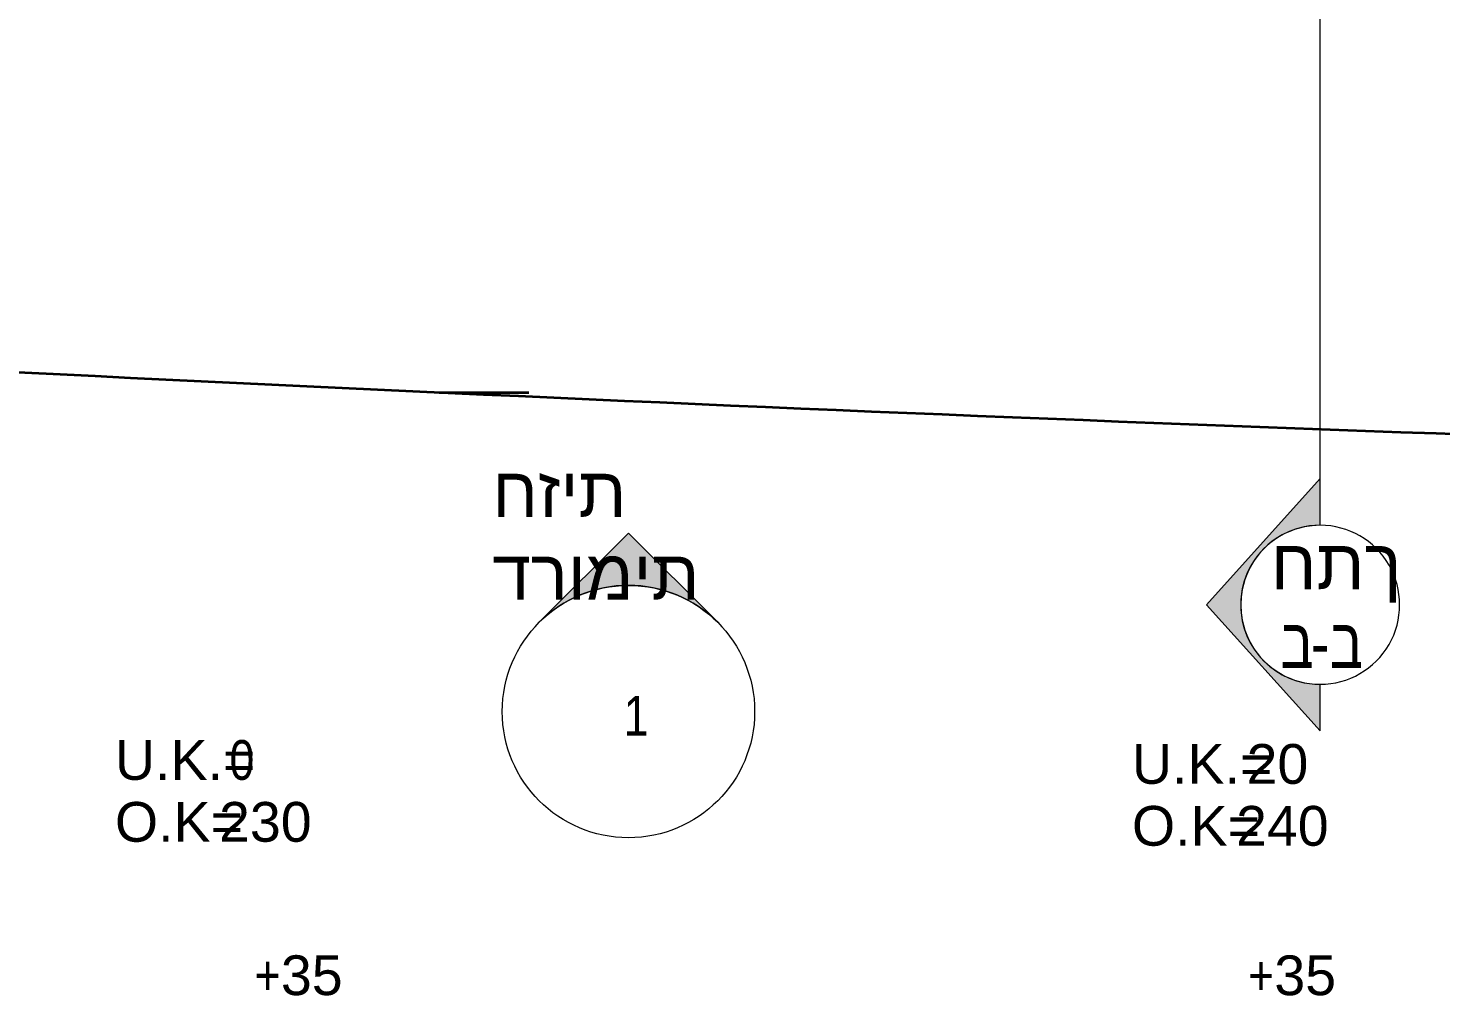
# Model space of a CAD drawing. Header units: centimetres. Extents: x 14435 to 32127, y -4289 to 2500.
# Drawn here: x 18613 to 19324, y -2243 to -1756 of the extents above; entities that cross this region are included whole.
import ezdxf

# ---------------------------------------------------------------- set-up
doc = ezdxf.new("R2010")
doc.units = ezdxf.units.CM
for name, color, linetype, lineweight in [('A-DETL', 7, 'Continuous', 5), ('A-GLAZ-IDEN', 7, 'Continuous', 5), ('G-ANNO-TEXT', 7, 'Continuous', 5)]:
    doc.layers.add(name, color=color, linetype=linetype, lineweight=lineweight)
doc.layers.add('G-ANNO-SYMB', color=240, linetype='Continuous', lineweight=5, true_color=0xff2227)
doc.styles.add('Arial_1', font='arial.ttf', dxfattribs={"height": 99.98759429865731})
doc.styles.add('Arial_3', font='arial.ttf', dxfattribs={"height": 14.99999999999999})

# ---------------------------------------------------------------- blocks, each defined once
blk = doc.blocks.new('Section - ISH-SEC HEAD-234540-קומה א - Dependent 1')
at = {"layer": 'G-ANNO-SYMB'}
h = blk.add_hatch(color=7, dxfattribs=at)
edge = h.paths.add_edge_path(flags=0)
edge.add_line((0.0347066410884113, 2.6e-15), (-0.2000000000000011, 3.3e-15))
edge.add_arc((-0.6000000000000011, 4.6e-15), 0.3999999999999997, 5.916e-13, 180.0000000000002)
edge.add_line((-1.000000000000001, 3.3e-15), (-1.234706641088409, 2.6e-15))
edge.add_line((-1.234706641088409, 2.5e-15), (-0.5999999999999992, 0.5714924265787072))
edge.add_line((-0.5999999999999993, 0.5714924265787072), (0.0347066410884114, 2.6e-15))
at = {"layer": 'G-ANNO-SYMB', "color": 7}
for p, q in [((-0.5999999999999992, 0.5714924265787072), (-1.234706641088409, 2.5e-15)), ((0.0347066410884114, 2.6e-15), (-0.5999999999999993, 0.5714924265787072)), ((-1.234706641088409, 2.6e-15), (-1.000000000000001, 3.3e-15)), ((-0.2000000000000011, 3.3e-15), (0.0347066410884113, 2.6e-15))]:
    blk.add_line(p, q, dxfattribs=at)
for centre, radius, start, end in [((-0.6000000000000011, 4.6e-15), 0.4000000000000005, 359.9999999999996, 179.9999999999999), ((-0.6000000000000011, 4.6e-15), 0.3999999999999997, 5.916e-13, 180.0000000000002), ((-0.6000000000000013, 2.7e-15), 0.4000000000000002, 179.9999999999998, 1.527e-13)]:
    blk.add_arc(centre, radius, start, end, dxfattribs=at)
blk = doc.blocks.new('Elevation - שם מבט-109781-קומה א - Dependent 1')
at = {"layer": 'G-ANNO-SYMB', "color": 7}
blk.add_circle((0, 0), 0.6350000000000005, dxfattribs=at)
blk = doc.blocks.new('Elevation - שם מבט-109699-קומה א - Dependent 1')
at = {"layer": 'G-ANNO-SYMB'}
h = blk.add_hatch(color=7, dxfattribs=at)
edge = h.paths.add_edge_path(flags=0)
edge.add_line((-6.3e-15, 0.8980256121069118), (0.4490128060534541, 0.4490128060534495))
edge.add_arc((-7.8e-15, -1.04e-14), 0.6350000000000039, 45.00000000000022, 135.0000000000003)
edge.add_line((-0.4490128060534681, 0.4490128060534509), (-6.3e-15, 0.8980256121069118))
at = {"layer": 'G-ANNO-SYMB', "color": 7}
for p, q in [((-1.1e-15, 0.8980256121069096), (-0.4490128060534591, 0.4490128060534541)), ((-6.3e-15, 0.8980256121069118), (-0.4490128060534681, 0.4490128060534509)), ((0.4490128060534535, 0.4490128060534541), (-1e-15, 0.8980256121069095)), ((0.4490128060534541, 0.4490128060534495), (-6.3e-15, 0.8980256121069118))]:
    blk.add_line(p, q, dxfattribs=at)
blk.add_arc((-7.8e-15, -1.04e-14), 0.6350000000000039, 45.00000000000022, 135.0000000000003, dxfattribs=at)
blk = doc.blocks.new('alef')
at = {"layer": 'A-DETL', "color": 176, "lineweight": 35, "true_color": 0x000080}
blk.add_line((51542.32249944311, -13024.46487940153), (51587.32249944286, -13024.46487940153), dxfattribs=at)
blk.add_arc((53854.05767319641, 37175.27740328993), 50252.94264779137, 266.4563766074927, 269.0504937367706, dxfattribs=at)
at = {"layer": 'G-ANNO-SYMB', "color": 7}
blk.add_line((51985.65182047833, -13071.34927273909), (51985.65182047833, -10760.62172800506), dxfattribs=at)
at = {"layer": 'G-ANNO-SYMB', "color": 7, "xscale": 99.99999999999991, "yscale": 99.99999999999991, "zscale": 99.99999999999991, "rotation": 90}
blk.add_blockref('Section - ISH-SEC HEAD-234540-קומה א - Dependent 1', (51985.65182047833, -13071.34927273909), dxfattribs=at)
at = {"layer": 'G-ANNO-SYMB', "color": 7, "xscale": 99.99999999999991, "yscale": 99.99999999999991, "zscale": 99.99999999999991}
for name in ['Elevation - שם מבט-109699-קומה א - Dependent 1', 'Elevation - שם מבט-109781-קומה א - Dependent 1']:
    blk.add_blockref(name, (51637.52536059416, -13185.0754670079), dxfattribs=at)
at = {"layer": 'A-GLAZ-IDEN', "lineweight": 70, "char_height": 19.99999999999998, "attachment_point": 1, "style": 'Arial_3'}
for s, insert, width in [('U.K.=', (51379.07454325714, -13199.43317682452), 69.90714999999992), ('\\fArial|b0|i0|c177|p34|;\\W.8;0', (51436.75370992381, -13199.43317682452), 15.39239999999999), ('20', (51948.59767338958, -13201.43317682451), 30.78479999999996), ('U.K.=', (51890.91850672291, -13201.43317682451), 69.90714999999992), ('O.K=', (51379.07454325714, -13230.57186772371), 63.49364999999993), ('230', (51431.46204325714, -13230.57186772371), 46.17719999999995), ('O.K=', (51890.91850672291, -13232.57186772371), 63.49364999999993), ('240', (51943.30600672291, -13232.57186772371), 46.17719999999995)]:
    blk.add_mtext(s, dxfattribs=dict(at, insert=insert, width=width))
at = {"layer": 'G-ANNO-SYMB', "color": 7, "attachment_point": 1}
for s, insert, char_height, width, style in [('חזית דרומית', (51569.00377986206, -13062.16878128984), 24.99999999999998, 166.7509999999998, 'Arial_1'), ('חתך', (51960.84966503965, -13098.52362711355), 24.99999999999998, 59.64554999999994, 'Arial_1'), ('\\fArial|b0|i0|c177|p34|;\\W.8;ב', (51965.61216503965, -13138.21112711355), 24.99999999999998, 18.59914999999998, 'Arial_1'), ('\\fArial|b0|i0|c177|p34|;\\W.8;ב', (51990.48299837299, -13138.21112711355), 24.99999999999998, 18.59914999999998, 'Arial_1'), ('\\fArial|b0|i0|c177|p34|;\\W.8;-', (51980.95799837299, -13138.21112711355), 24.99999999999998, 11.54429999999999, 'Arial_1'), ('\\fArial|b0|i0|c177|p34|;\\W.8;1', (51635.15226248953, -13177.19579977288), 19.99999999999998, 15.39239999999998, 'Arial_3')]:
    blk.add_mtext(s, dxfattribs=dict(at, insert=insert, char_height=char_height, width=width, style=style))
at = {"layer": 'G-ANNO-TEXT', "char_height": 20, "attachment_point": 1, "style": 'Arial_3'}
for s, insert, width in [('35', (51462.59910179146, -13307.7424709135), 30.78479999999999), ('35', (51962.57378376115, -13307.78209151498), 30.78479999999999), ('\\fArial|b0|i0|c177|p34|;\\W.8;+', (51449.36993512479, -13307.7424709135), 16.03374999999999), ('\\fArial|b0|i0|c177|p34|;\\W.8;+', (51949.34461709448, -13307.78209151498), 16.03374999999999)]:
    blk.add_mtext(s, dxfattribs=dict(at, insert=insert, width=width))

msp = doc.modelspace()

# ---------------------------------------------------------------- block references
msp.add_blockref('alef', (-32722.20766239823, 11084.92891989214))

doc.saveas('drawing.dxf')
